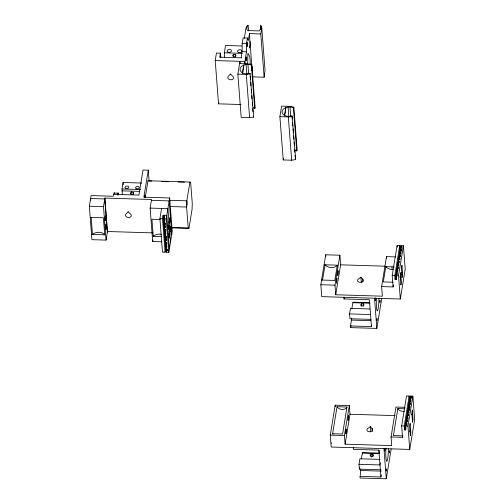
<?xml version="1.0" encoding="UTF-8"?>
<svg xmlns="http://www.w3.org/2000/svg" width="504" height="504" viewBox="0 0 504 504"><rect width="100%" height="100%" fill="white"/><g stroke="black" fill="none" stroke-linecap="round" stroke-linejoin="round"><path stroke-width="0.76" d="M240.975 104.523L218.547 103.843L215.208 60.568L216.436 53.052L220.368 53.172L219.719 57.166L241.126 57.815L242.134 51.647L242.172 43.47L243.086 37.888L247.458 38.02L248.327 40.622L249.48 33.604L260.801 33.944L261.727 28.287L261.103 25.616L260.385 25.855L260.681 29.73M244.547 63.731L246.5 51.786L246.544 43.602L247.458 38.02M144.522 197.354L144.818 195.13L144.944 197.549M247.659 64.594L247.899 53.355L249.272 55.629A10.565 1.266 -88.3 0 1 250.186 64.008M379.027 298.185L378.743 303.628A10.565 1.266 -88.3 0 1 377.017 310.565A10.565 1.266 -88.3 0 1 376.456 298.381M388.477 448.585L388.187 454.028A10.565 1.266 -88.3 0 1 386.429 460.87A10.565 1.266 -88.3 0 1 385.938 448.106M220.198 57.084L220.424 56.246L220.582 57.714M241.605 57.733L241.655 57.368M161.879 241.807L152.706 241.523L150.129 208.083L151.534 199.483L104.901 198.066L107.484 231.506L106.073 240.106L91.923 239.677L89.34 206.231L91.085 195.577L113.261 196.251L114.074 193.064L118.005 193.183A3.345 0.403 -88.3 0 1 118.503 194.651M106.073 240.106L103.496 206.665L104.901 198.066M122.302 194.601L122.006 188.956L123.064 182.486L141.706 183.053M131.223 194.443L130.259 193.284L131.046 192.175L132.791 192.226L133.755 193.385L132.968 194.5L131.223 194.443L131.683 191.621M132.968 194.5L133.314 192.383M113.583 194.317L138.921 195.086L143.029 170.018L148.27 170.182L143.842 197.184L169.653 197.971L172.229 231.412L168.808 252.309L166.238 252.233L166.547 248.863M145.265 197.291L147.974 180.76L189.913 182.038L190.644 182.379L192.263 203.364L192.037 209.576L188.962 228.362L171.877 227.839M152.706 241.523L152.964 239.98M169.388 248.787L166.805 215.347L163.094 215.233L165.677 248.674L165.098 252.195L162.49 252.12L159.907 218.673L161.589 208.429M165.098 252.195L162.515 218.755L163.094 215.233M163.699 219.372L164.228 215.265L163.699 219.372L164.77 219.694L164.89 221.231L163.863 221.483L163.951 222.648L165.022 222.97L165.142 224.513L164.115 224.765L164.203 225.931L165.274 226.246L165.394 227.789L164.367 228.041L164.455 229.207L165.526 229.528L165.646 231.065L164.619 231.323L164.713 232.489L165.778 232.804L165.898 234.347L164.871 234.599L164.966 235.765L166.037 236.086L166.156 237.623L165.129 237.882L165.218 239.041L166.288 239.362L166.408 240.906L165.381 241.158L165.469 242.323L166.541 242.638L166.66 244.182L165.633 244.434L165.722 245.599L166.792 245.921L166.912 247.458L165.885 247.716L165.974 248.882L167.044 249.197L167.164 250.74L166.137 250.992M163.762 219.391L164.273 215.851M163.863 221.483L164.386 218.654M164.298 220.538L164.531 219.127M164.361 220.557L164.594 219.146M164.115 224.765L164.462 222.648M164.178 224.746L164.524 222.636M164.266 225.95L164.55 223.814M164.367 228.041L164.89 225.212M165.142 224.513L165.369 223.102M164.802 227.096L165.035 225.685L164.871 227.115M168.808 252.309L166.226 218.868L169.653 197.971M164.619 231.323L164.966 229.207M164.682 231.304L165.029 229.194M164.776 232.508L165.054 230.372M165.337 231.783L164.871 234.599L165.4 231.764M165.646 231.065L165.879 229.66M165.312 233.654L165.539 232.243M165.375 233.673L165.608 232.262M165.129 237.882L165.532 235.752M165.281 239.06L165.564 236.93M165.381 241.158L165.841 238.342M165.444 241.139L165.904 238.323M166.156 237.623L166.383 236.212M165.816 240.206L166.049 238.802M165.879 240.225L166.112 238.82M165.633 244.434L166.043 242.304M165.722 245.599L166.068 243.489M165.784 245.618L166.018 244.213M165.885 247.716L166.232 245.599M165.948 247.697L166.295 245.587M166.66 244.182L166.893 242.771M166.389 246.784L166.553 245.36M166.238 252.233L166.578 250.116M167.164 250.74L167.397 249.329M189.913 182.038L186.839 200.825L186.606 207.037L188.231 228.022L188.962 228.362M224.645 57.658L224.343 52.819L225.546 45.473L241.851 45.971M218.547 103.843L218.78 102.432M233.503 56.7L232.539 55.541L233.327 54.432L235.072 54.482L236.036 55.648L235.248 56.757L233.503 56.7L233.875 54.407M235.248 56.757L235.626 54.464M239.583 63.586L250.016 64.084L251.824 64.663L251.351 65.111C248.579 63.977 245.322 64.191 242.689 65.608A7.132 4.744 -4.4 0 0 241.586 72.33C244.005 74.075 247.231 74.189 250.009 73.338L253.663 117.079L249.625 117.671L241.196 117.413L237.85 74.138L239.948 61.318L240.131 63.636M244.308 38.386L246.015 27.808L247.502 25.2L248.138 25.484L248.56 30.895M242.493 72.872L243.76 65.129M242.544 73.527L243.81 65.785M249.48 33.604L250.097 45.272L250.286 44.094M252.013 66.389L252.019 70.188L250.085 41.473M252.214 69.01L252.825 76.879L264.14 77.225L265.022 70.188L261.683 26.914M293.857 107.195L293.391 107.642C290.613 106.508 287.362 106.722 284.728 108.139A7.132 4.744 -4.4 0 0 283.626 114.862C286.039 116.607 289.271 116.72 292.043 115.87L295.703 159.611L291.659 160.203L283.229 159.944L279.89 116.663L281.616 106.111L290.046 106.369L293.857 107.195L297.196 150.476L296.73 150.917L295.105 150.394M284.527 115.403L285.793 107.661M284.577 116.059L285.844 108.316M283.229 159.944L283.475 158.439M400.964 248.163L400.837 245.662L403.414 245.738L405.216 269.079L400.315 299.023L321.747 296.629L320.827 284.728L325.729 254.791L339.885 255.219L340.628 264.827L335.727 294.764L382.36 296.188L381.616 286.581L386.518 256.637L395.684 256.92M322.547 280.06L325.042 264.795A7.132 5.26 9.3 0 0 337.302 265.173L334.801 280.432L321.596 280.035M335.727 294.764L334.984 285.157L339.885 255.219M381.742 298.462L376.841 328.4L350.626 327.613L350.494 325.962L371.467 326.598L369.388 299.71L344.049 298.941L344.264 297.65M370.913 319.378L349.94 318.742L349.568 313.897L350.469 308.379L369.886 308.971M410.401 399.206L410.288 396.062L412.858 396.138L414.66 419.486L409.758 449.423L331.191 447.029L330.271 435.128L335.179 405.191L349.329 405.619L349.996 414.244L345.095 444.181L391.728 445.605L391.06 436.981L395.968 407.043L405.134 407.32M369.356 302.683L353.046 302.192L352.031 307.402A10.565 1.266 -88.3 0 1 351.824 308.511M332.615 433.724L337.037 406.722L346.991 407.024L342.569 434.032L332.615 433.724L333.024 434.391M350.494 325.962L351.458 320.084L351.294 317.993M350.626 327.613L350.998 325.332M345.095 444.181L344.427 435.563L349.329 405.619M371.467 326.598L371.706 325.13M394.153 266.899L385.831 266.647L383.33 281.912L393.095 282.209M380.356 469.785L359.384 469.142L359.012 464.304L359.913 458.779L380.111 459.39M359.384 469.142L359.623 467.674M379.581 453.109L362.489 452.592L361.481 457.808A10.565 1.266 -88.3 0 1 361.274 458.911M381.616 286.581L393.076 286.927L392.194 275.486L397.095 245.549L399.704 245.624L400.006 249.562L395.104 279.5L396.239 279.531L396.182 274.478M391.192 448.862L386.284 478.8L360.07 478.012L360.795 469.092M395.104 279.5L394.802 275.562L399.704 245.624M393.076 286.927L393.404 284.918M396.239 279.531L396.119 274.491L397.209 274.264L397.435 272.885L396.428 272.601L396.598 271.555L397.688 271.328L397.914 269.949L396.906 269.665L397.076 268.619L398.166 268.399L398.393 267.019L397.391 266.729L397.561 265.684L398.651 265.463L398.878 264.083L397.87 263.794L398.04 262.748L399.13 262.527L399.357 261.148L398.349 260.858L398.519 259.812L399.609 259.591L399.836 258.212L398.828 257.922L399.004 256.882L400.094 256.656L400.321 255.276L399.313 254.986L399.483 253.947L400.573 253.72L400.8 252.34L399.792 252.05L399.962 251.011L401.052 250.784L401.279 249.404L400.271 249.115L400.441 248.075L401.537 247.848L401.757 246.469L400.756 246.179M400.315 299.023L398.513 275.675L403.414 245.738M402.658 274.459L402.179 277.395L401.468 268.185L401.946 265.249L402.658 274.459L401.115 274.415M380.318 462.867L379.984 464.94L359.012 464.304M359.944 476.362L380.911 476.998L381.276 474.799M404.844 408.788L397.826 408.574L393.404 435.576L402.759 435.859L402.52 437.327L391.06 436.981M402.52 437.327L401.638 425.886L406.539 395.949L409.147 396.024L409.45 399.962L404.548 429.899L405.689 429.937L405.714 426.856M404.548 429.899L404.246 425.968L409.147 396.024M405.689 429.937L405.562 424.891L406.652 424.67L406.879 423.291L405.871 423.001L406.041 421.955L407.137 421.735L407.358 420.355L406.356 420.065L406.526 419.019L407.616 418.799L407.843 417.419L406.835 417.129L407.005 416.09L408.095 415.863L408.322 414.483L407.314 414.194L407.484 413.154L408.574 412.927L408.801 411.548L407.799 411.258L407.969 410.218L409.059 409.991L409.286 408.612L408.278 408.322L408.448 407.282L409.538 407.056L409.765 405.676L408.757 405.386L408.927 404.347L410.017 404.12L410.243 402.74L409.235 402.457L409.412 401.411L410.502 401.184L410.729 399.804L409.721 399.521L409.891 398.475L410.981 398.248L411.207 396.869L410.199 396.585M409.758 449.423L407.956 426.082L412.858 396.138M117.993 194.783L118.163 194.317L118.301 194.928M375.329 298.015L375.316 300.674L375.493 298.091M384.817 448.295L384.76 451.074L384.905 448.333M118.005 193.183L117.564 195.124M346.991 407.024L346.683 407.673A5.374 3.963 9.3 0 1 337.447 407.389L337.037 406.722M248.138 25.484C246.714 26.744 246.242 29.15 247.678 30.574L259.201 30.92L260.94 28.312L260.385 25.855M253.065 107.862L254.696 108.385L255.163 107.944L251.824 64.663M361.601 303.918L360.562 304.907L361.267 305.953L363.012 306.004L364.058 305.014L363.346 303.969L361.601 303.918L361.765 306.067M371.045 454.318L370.005 455.307L370.717 456.353L372.462 456.404L373.502 455.414L372.796 454.375L371.045 454.318L371.265 457.185M360.927 277.219L358.073 279.329A2.904 1.934 -4.4 0 0 358.401 281.856A2.904 1.934 -4.4 0 0 362.225 281.805L362.748 281.415A2.904 1.934 -4.4 0 0 362.672 279.065L360.927 277.219L361.318 282.316M370.295 426.636L367.441 428.746A2.904 1.934 -4.4 0 0 367.775 431.273A2.904 1.934 -4.4 0 0 371.593 431.222L372.116 430.838A2.904 1.934 -4.4 0 0 372.04 428.482L370.295 426.636L370.705 431.915M246.513 63.794L246.771 64.31M250.324 73.805L246.28 74.39L237.85 74.138M292.358 116.336L288.32 116.922L279.89 116.663M405.865 428.828L405.783 426.844M242.172 43.47L246.544 43.602M242.134 51.647L246.5 51.786M224.343 52.819L242.21 53.361M215.208 60.568L244.919 61.469L245.095 63.788M151.811 181.201L147.974 180.76M161.91 181.503L168.122 181.692M178.221 182.001L184.433 182.19M122.006 188.956L140.648 189.523M122.012 190.852L139.879 191.394M169.747 200.302L186.839 200.825L187.091 204.101L186.606 207.037L170.302 206.539M151.389 200.365L169.168 200.907L171.751 234.347M89.34 206.231L103.496 206.665M150.129 208.083L167.908 208.624L168.966 222.396M159.907 218.673L162.515 218.755M163.655 218.793L166.226 218.868M90.197 217.382L103.408 217.785L104.725 234.833A7.132 4.744 -4.4 0 0 92.465 234.454L91.148 217.407M160.253 219.511L151.937 219.259L153.254 236.307L161.513 236.559M168.311 222.667L169.709 222.711M167.914 225.634L169.218 225.672L169.627 230.92M171.921 227.524L188.231 228.022M168.966 231.191L170.365 231.235M107.484 231.506L152.561 232.879M168.575 234.158L169.879 234.196L170.484 242.065M91.514 234.429L104.725 234.833M340.628 264.827L384.93 266.175M324.097 264.77L337.302 265.173M401.134 272.777L402.532 272.822M392.194 275.486L394.802 275.562M395.936 275.6L398.513 275.675M399.722 277.099L401.026 277.143M320.827 284.728L334.984 285.157M352.806 302.709L369.892 303.225M349.568 313.897L370.534 314.54M351.458 320.084L370.875 320.676M411.333 414.294L412.637 414.332M349.996 414.244L395.073 415.617M401.638 425.886L404.246 425.968M405.38 426L407.956 426.082M409.286 431.103L410.684 431.147M330.271 435.128L344.427 435.563M362.25 453.109L379.336 453.631M360.902 470.49L381.1 471.101M253.959 107.554L255.163 107.944M220.368 53.172L220.746 56.19A3.345 0.403 -88.3 0 1 220.79 57.733M253.348 116.613L253.663 117.079M397.826 408.574L398.236 409.242A5.374 3.963 9.3 0 0 404.378 411.283M331.349 442.789L331.399 443.375M401.757 246.469L401.915 248.434M401.279 249.404L401.43 251.37M400.837 245.662L400.938 246.973M400.8 252.34L400.901 253.651M400.271 249.115L400.485 251.099M400.182 252.964L400.214 254.287M400.321 255.276L400.422 256.586M411.207 396.869L411.308 398.185M399.836 258.212L399.937 259.522M410.729 399.804L410.829 401.121M399.521 256.971L399.37 255.005L399.514 257.613M410.288 396.062L410.464 399.225M409.891 398.475L409.991 399.785M410.243 402.74L410.395 404.712M398.828 257.922L399.042 259.906M409.777 399.533L409.928 401.505L409.721 399.521M398.84 263.082L398.588 259.799L398.771 263.094M409.412 401.411L409.513 402.721M409.765 405.676L409.916 407.641M398.412 260.877L398.563 262.842M398.349 260.858L398.5 262.823M409.235 402.457L409.45 404.441M397.095 245.549L397.215 247.073M398.103 262.735L398.292 266.03M409.286 408.612L409.437 410.577M397.927 263.812L398.084 265.778M397.87 263.794L398.021 265.759M408.757 405.386L408.971 407.371M397.625 265.671L397.876 268.953L397.561 265.684M408.801 411.548L408.901 412.858M397.391 266.729L397.599 268.714M408.334 408.341L408.492 410.306M408.278 408.322L408.429 410.294M397.146 268.607L397.398 271.883M397.076 268.619L397.335 271.902M408.322 414.483L408.423 415.794M396.906 269.665L397.12 271.65M407.856 411.277L408.007 413.242M407.799 411.258L407.95 413.223M396.667 271.543L396.85 274.837M407.843 417.419L407.994 419.385M396.49 272.614L396.692 275.241L396.428 272.601M407.314 414.194L407.528 416.178M407.358 420.355L407.465 421.665M406.898 417.148L407.049 419.114M406.835 417.129L406.986 419.095M406.879 423.291L406.98 424.601M406.413 420.084L406.564 422.05M406.356 420.065L406.507 422.031M406.262 423.908L406.363 425.225M406.199 423.927L406.3 425.237M405.871 423.001L406.085 424.985M391.961 266.837L392.169 269.489M386.518 256.637L386.631 258.117M374.51 298.236L376.841 328.4M383.954 448.636L386.284 478.8M380.911 476.998L378.838 450.116L353.499 449.341L353.373 447.703M362.672 279.065L362.899 281.982M363.346 303.969L363.516 306.117M372.04 428.482L372.273 431.5M372.796 454.375L372.96 456.523M362.489 452.592L362.603 454.035M343.923 297.303L344.049 298.941M325.729 254.791L325.842 256.278M335.179 405.191L335.292 406.678M293.391 107.642L296.73 150.917M292.043 115.87L292.282 118.957M292.578 122.825L292.818 125.912M293.057 129.005L293.297 132.098M293.593 135.96L293.832 139.054M294.071 142.141L294.311 145.234M294.607 149.096L294.846 152.189M295.086 155.282L295.325 158.369M289.97 106.898L290.745 116.947M288.099 107.005L288.874 117.048M288.32 116.922L291.659 160.203M260.801 33.944L264.14 77.225M251.351 65.111L254.696 108.385M250.242 76.425L250.482 79.519M250.721 82.612L250.961 85.699M251.257 89.567L251.496 92.654M251.735 95.747L251.975 98.841M252.271 102.703L252.51 105.796M252.75 108.883L252.989 111.976M247.936 64.367L248.648 73.641M246.065 64.474L246.84 74.516M246.28 74.39L249.625 117.671M148.27 170.182L149.108 181.068M123.064 182.486L123.247 184.836M107.339 232.388L104.756 198.941L90.6 198.513L90.72 200.069M393.391 269.445A7.132 5.26 9.3 0 1 385.831 266.647M379.247 452.46A3.528 0.422 -88.3 0 1 379.134 450.236M380.766 471.227A3.081 0.372 -88.3 0 1 380.772 469.671M114.074 193.064A3.345 0.403 -88.3 0 1 114.471 193.246M153.254 236.307A7.132 4.744 -4.4 0 1 161.576 234.335M245.914 58.773C246.185 65.923 246.714 51.969 245.914 58.773M247.143 42.651C246.639 49.795 248.359 45.549 247.143 42.651M249.423 46.828C249.562 51.288 250.022 42.657 249.423 46.828M376.771 319.517C376.942 323.921 377.294 315.473 376.771 319.517M379.751 301.323C379.928 305.733 380.274 297.247 379.751 301.323M386.215 469.917C386.398 474.314 386.732 465.879 386.215 469.917M389.195 451.723C389.371 456.133 389.718 447.646 389.195 451.723M105.286 216.002L105.298 220.746L105.286 216.002M105.941 224.526L105.953 229.27L105.941 224.526M169.697 217.961L168.342 226.208L168.594 229.49L169.949 221.243L169.697 217.961M170.352 226.485L169.004 234.732L169.256 238.014L170.604 229.767L170.352 226.485M336.874 278.492L336.521 283.065L336.874 278.492M338.121 270.862L337.768 275.436L338.121 270.862M346.273 429.188L345.914 433.761L346.273 429.188M348.484 415.687L348.125 420.26L348.484 415.687M400.699 272.878L400.22 275.814L400.932 285.025L401.411 282.089L400.699 272.878M410.099 423.574L409.613 426.51L410.325 435.721L410.81 432.785L410.099 423.574M412.31 410.073L411.825 413.009L412.537 422.22L413.022 419.284L412.31 410.073M230.41 74.082L228.526 76.016A2.904 2.142 9.3 0 0 228.766 79.071A2.904 2.142 9.3 0 0 232.842 79.197A2.904 2.142 9.3 0 0 232.602 76.135L230.41 74.082M128.129 211.825L125.824 214.194A2.904 2.142 9.3 0 0 126.781 217.01A2.904 2.142 9.3 0 0 130.561 216.941L130.983 216.506A2.904 2.142 9.3 0 0 130.322 213.879L128.129 211.825M400.006 254.035L399.855 252.069L399.943 254.022M227.966 52.139A2.199 1.462 -4.4 0 0 231.449 50.967A2.199 1.462 -4.4 0 0 228.381 49.6A2.199 1.462 -4.4 0 0 227.966 52.139M238.455 52.46A2.199 1.462 -4.4 0 0 241.939 51.288A2.199 1.462 -4.4 0 0 238.871 49.915A2.199 1.462 -4.4 0 0 238.455 52.46M136.275 188.691A1.852 1.228 -4.4 0 0 139.205 187.708A1.852 1.228 -4.4 0 0 136.628 186.556A1.852 1.228 -4.4 0 0 136.275 188.691M125.792 188.37A1.852 1.228 -4.4 0 0 128.722 187.387A1.852 1.228 -4.4 0 0 126.139 186.234A1.852 1.228 -4.4 0 0 125.792 188.37"/></g></svg>
